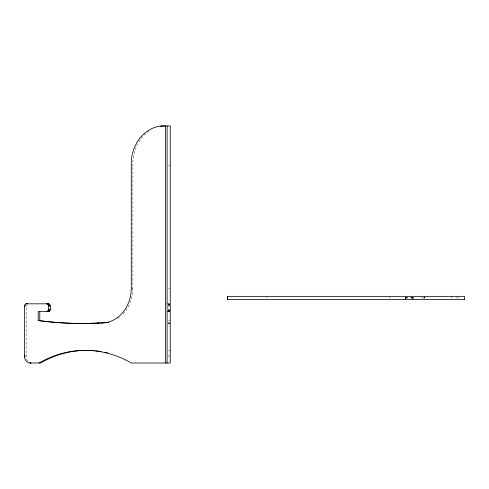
<?xml version="1.0" encoding="UTF-8"?>
<svg xmlns="http://www.w3.org/2000/svg" width="489" height="489" viewBox="0 0 489 489"><rect width="100%" height="100%" fill="white"/><g stroke="black" fill="none" stroke-linecap="round" stroke-linejoin="round"><path stroke-width="0.37" stroke-dasharray="2.44 1.83" d="M27.8 361.041A6.987 6.051 -90 0 1 26.113 357.263L26.168 305.154M131.81 165.429L132.867 165.429A37.91 32.83 90 0 1 149.665 130.685M168.357 165.429L169.616 165.429M131.81 288.18L132.867 288.18L132.867 165.429M168.357 288.18L169.616 288.18M167.091 303.828L169.616 303.742M168.357 303.95L169.616 303.95M168.357 304.121L169.616 304.121M168.357 304.335L169.616 304.335M168.357 304.58L169.616 304.58M168.357 304.855L169.616 304.855M168.357 305.154L169.616 305.154M24.511 305.558L26.088 305.558M168.357 305.558L169.616 305.558M24.511 306.114L26.088 306.114M168.357 306.114L169.616 306.114M168.357 309.274L169.616 309.274M168.357 309.83L169.616 309.83M168.357 310.234L169.616 310.234M168.357 310.533L169.616 310.533M168.357 310.808L169.616 310.808M168.357 311.053L169.616 311.053M168.357 311.261L169.616 311.261M168.357 311.432L169.616 311.432M167.091 311.56L169.616 311.56M167.091 311.646L169.616 311.646M168.357 320.588L169.616 320.588M168.357 322.367L169.616 322.367M168.357 323.015L169.616 323.015M168.357 323.186L170.251 323.186M168.357 323.455L170.251 323.455M168.357 350.368L170.251 350.368M24.511 355.112L26.088 355.112M168.357 355.112L169.616 355.112M24.511 356.964L26.088 356.964M168.357 356.964L169.616 356.964M458.425 296.976L458.425 298.241M456.579 296.976L456.579 298.241M451.836 296.346L451.836 298.241M424.917 296.976L424.917 298.241M424.648 296.346L424.648 298.241M424.476 296.976L424.476 298.241M423.829 296.976L423.829 298.241M422.056 296.976L422.056 298.241M413.107 296.976L413.107 299.506M413.022 296.976L413.022 299.506M412.893 296.976L412.893 298.241M412.728 296.976L412.728 298.241M412.514 296.976L412.514 298.241M412.27 296.976L412.27 298.241M411.995 296.976L411.995 298.241M411.695 296.976L411.695 298.241M411.292 296.976L411.292 298.241M410.736 296.976L410.736 298.241M407.575 296.976L407.575 298.241M407.019 296.976L407.019 298.241M406.616 296.976L406.616 298.241M406.316 296.976L406.316 298.241M406.041 296.976L406.041 298.241M405.797 296.976L405.797 298.241M405.589 296.976L405.589 298.241M405.418 296.976L405.418 298.241M405.289 296.976L405.289 299.506M405.204 296.976L405.204 299.506M389.641 296.976L389.641 298.241M266.896 296.976L266.896 298.241M132.867 288.18A35.031 30.336 90 0 1 121.767 315.264M119.499 317.214A35.031 30.336 90 0 1 116.468 319.293"/><path stroke-width="0.73" d="M24.511 355.112L24.536 357.263A6.987 6.051 -90 0 0 29.493 362.991L31.076 362.991A6.987 6.051 -90 0 1 30.165 362.728M26.565 303.742L25.025 304.335L24.511 306.114M46.412 311.646L47.953 311.053L48.466 309.274L50.049 309.274M165.508 363.015L165.508 125.911L160.979 126.046A37.91 32.83 -90 0 0 131.284 165.429L131.284 288.18A35.031 30.336 -90 0 1 110.337 321.487L106.229 322.673L102.024 323.186L97.794 323.015A428.939 371.475 -90 0 1 39.016 320.711L38.197 320.588L38.197 311.646L48.472 311.646C51.156 310.967 51.156 304.415 48.472 303.742M27.054 303.95L27.665 303.742M46.412 303.742L47.953 304.335L48.466 306.114L50.049 306.114M97.794 323.015L108.87 322.367M464.55 299.506L227.379 299.506L227.379 296.346L464.483 296.346L464.483 299.506M25.734 303.828L48.827 303.828M47.5 303.95L49.083 303.95M47.739 304.121L49.322 304.121M47.953 304.335L49.536 304.335M48.136 304.58L49.713 304.58M48.283 304.855L49.866 304.855M48.393 305.154L49.97 305.154M50.049 305.558L48.466 305.558L48.466 309.83L50.049 309.83M48.393 310.234L49.97 310.234M48.283 310.533L49.866 310.533M48.136 310.808L49.713 310.808M47.953 311.053L49.536 311.053M47.739 311.261L49.322 311.261M47.5 311.432L49.083 311.432M47.244 311.56L48.827 311.56M38.197 320.588L40.599 320.711A428.939 371.475 -90 0 0 98.674 323.052M29.756 363.015L40.599 363.015A118.534 102.653 -90 0 1 93.974 350.668M227.501 296.346L227.501 299.506M167.091 125.911L167.091 363.089M161.401 126.034L170.251 125.911L170.251 363.015L131.284 363.015A118.534 102.653 90 0 0 39.016 363.015M39.78 311.646L39.78 320.588M24.511 305.558L24.511 356.964M95.422 350.796A118.534 102.653 -90 0 1 101.186 351.554M104.762 352.214A118.534 102.653 -90 0 1 107.611 352.85M160.313 126.388A37.91 32.83 90 0 1 161.81 126.144"/></g></svg>
